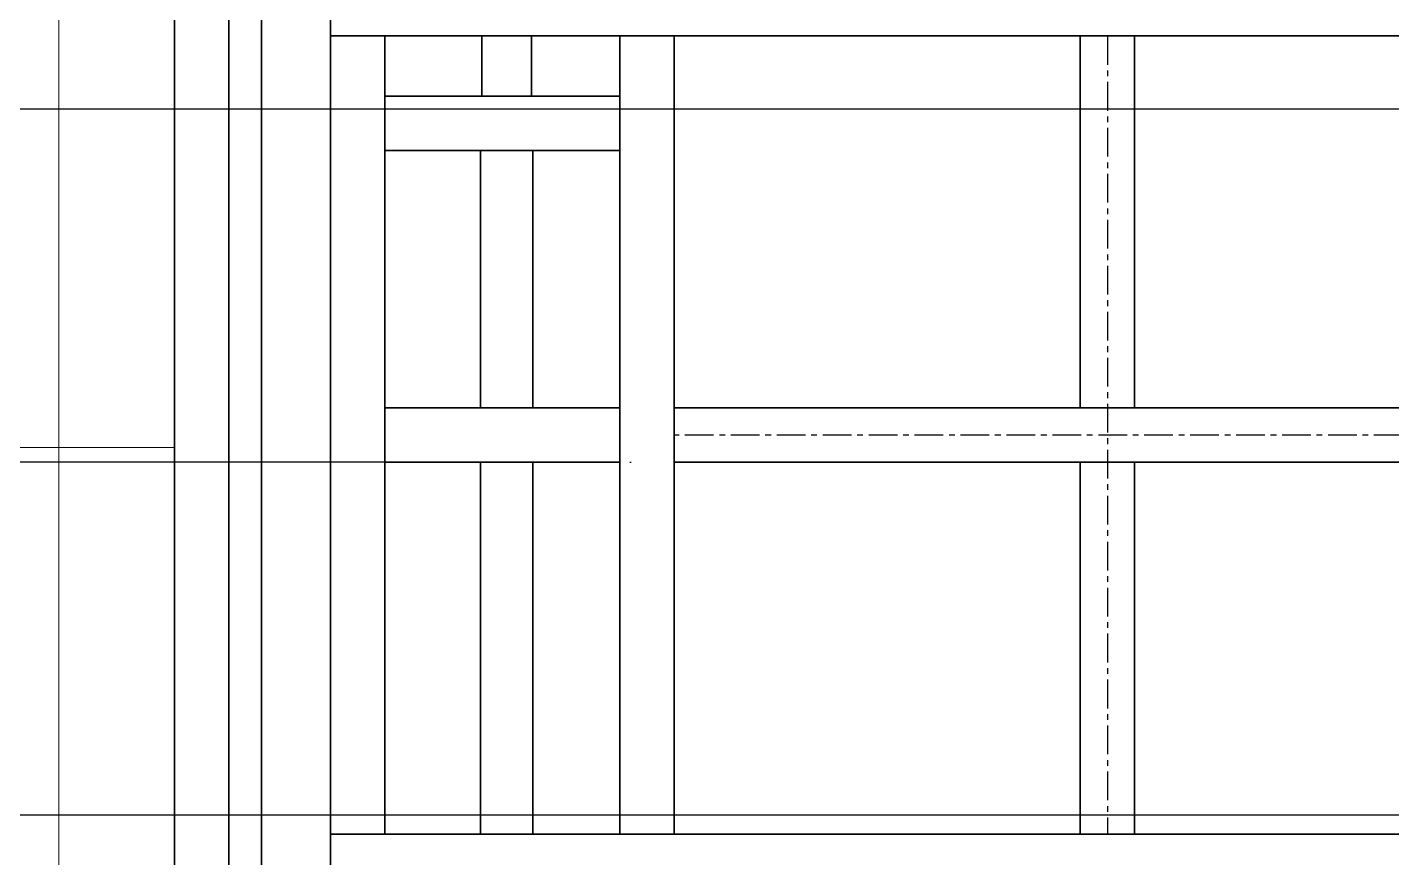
# Model space of a CAD drawing. Header units: millimetres. Extents: x 2509 to 128734, y 2492 to 91667.
# Drawn here: x 55154 to 56663, y 56079 to 56997 of the extents above; entities that cross this region are included whole.
import ezdxf
from ezdxf.enums import TextEntityAlignment as Align

# ---------------------------------------------------------------- set-up
doc = ezdxf.new("R2010")
doc.units = ezdxf.units.MM
doc.linetypes.add('ACAD_ISO04W100', pattern=[30, 24, -3, 0, -3])
doc.linetypes.add('CENTER', pattern=[50.8, 31.75, -6.35, 6.35, -6.35])
for name, color, linetype in [('7标注层', 4, 'Continuous'), ('SSH_搬运系统', 7, 'Continuous'), ('SSH_货架系统', 7, 'Continuous'), ('SSH_输送系统', 7, 'Continuous')]:
    doc.layers.add(name, color=color, linetype=linetype)
doc.styles.add('宋体', font='', dxfattribs={"width": 0.8, "height": 4})
doc.styles.get('宋体').set_extended_font_data('SimSun')

# ---------------------------------------------------------------- blocks, each defined once
blk = doc.blocks.new('SSH-提升机')
at = {"layer": 'SSH_搬运系统', "lineweight": 35}
for p, q in [((776495.8, 266034.7), (776495.8, 264316.7)), ((777377.8, 264316.7), (777377.8, 266034.7)), ((776906.8, 265205.7), (776906.8, 265654.7)), ((776906.8, 264696.7), (776906.8, 265654.7)), ((776966.8, 265654.7), (776966.8, 264696.7)), ((776966.8, 265654.7), (776966.8, 265205.7)), ((776495.8, 265205.7), (776906.8, 265205.7)), ((776495.8, 265205.7), (776906.8, 265205.7)), ((776906.8, 265205.7), (776906.8, 265195.2)), ((776966.8, 265195.2), (776966.8, 265205.7)), ((776966.8, 265205.7), (777377.8, 265205.7)), ((776906.8, 265195.2), (776906.8, 265156.2)), ((776966.8, 265195.2), (776966.8, 265156.2)), ((776906.8, 265156.2), (776906.8, 265145.7)), ((776966.8, 265145.7), (776966.8, 265156.2)), ((776906.8, 265145.7), (776495.8, 265145.7)), ((776906.8, 265145.7), (776495.8, 265145.7)), ((776906.8, 264696.7), (776906.8, 265145.7)), ((777377.8, 265145.7), (776966.8, 265145.7)), ((777377.8, 265145.7), (776966.8, 265145.7)), ((776966.8, 265145.7), (776966.8, 264696.7)), ((776495.8, 264696.7), (777377.8, 264696.7)), ((776495.8, 264696.7), (776906.8, 264696.7)), ((776917.3, 264696.7), (776906.8, 264696.7)), ((776956.3, 264696.7), (776917.3, 264696.7)), ((776966.8, 264696.7), (776956.3, 264696.7)), ((776966.8, 264696.7), (777377.8, 264696.7)), ((777377.8, 264636.7), (776495.8, 264636.7)), ((776562.3, 264636.7), (776495.8, 264636.7)), ((776562.3, 264376.7), (776562.3, 264636.7)), ((776562.3, 264636.7), (776572.8, 264636.7)), ((776562.3, 264376.7), (776562.3, 264636.7)), ((776611.8, 264636.7), (776572.8, 264636.7)), ((776611.8, 264636.7), (776622.3, 264636.7)), ((776906.8, 264636.7), (776622.3, 264636.7)), ((776622.3, 264636.7), (776622.3, 264376.7)), ((776906.8, 264376.7), (776906.8, 264636.7)), ((776906.8, 264636.7), (776917.3, 264636.7)), ((776906.8, 264376.7), (776906.8, 264636.7)), ((776956.3, 264636.7), (776917.3, 264636.7)), ((776956.3, 264636.7), (776966.8, 264636.7)), ((776966.8, 264636.7), (776966.8, 264376.7)), ((777377.8, 264636.7), (776966.8, 264636.7)), ((776966.8, 264636.7), (776966.8, 264376.7)), ((776562.3, 264538.9), (776495.8, 264538.9)), ((776906.8, 264540.4), (776622.3, 264540.4)), ((777377.8, 264540.4), (776966.8, 264540.4)), ((776495.8, 264483.9), (776562.3, 264483.9)), ((776622.3, 264482.4), (776906.8, 264482.4)), ((776966.8, 264482.4), (777377.8, 264482.4)), ((776495.8, 264376.7), (777377.7, 264376.7)), ((776495.8, 264376.7), (776562.3, 264376.7)), ((776572.8, 264376.7), (776562.3, 264376.7)), ((776611.8, 264376.7), (776572.8, 264376.7)), ((776622.3, 264376.7), (776611.8, 264376.7)), ((776622.3, 264376.7), (776906.8, 264376.7)), ((776917.3, 264376.7), (776906.8, 264376.7)), ((776956.3, 264376.7), (776917.3, 264376.7)), ((776966.8, 264376.7), (776956.3, 264376.7)), ((776966.8, 264376.7), (777377.7, 264376.7)), ((776435.8, 264316.7), (776495.8, 264316.7)), ((777377.7, 264316.7), (776495.8, 264316.7)), ((777377.7, 264316.7), (776495.8, 264316.7)), ((777377.8, 264316.7), (777437.8, 264316.7)), ((777863.7, 264240.2), (776269.8, 264240.2)), ((775873.8, 264204.2), (778198.8, 264204.2)), ((776269.8, 264204.2), (777863.7, 264204.2)), ((778198.8, 264144.2), (775873.8, 264144.2)), ((778198.8, 264144.2), (775873.8, 264144.2))]:
    blk.add_line(p, q, dxfattribs=at)
at = {"layer": 'SSH_搬运系统', "color": 1, "linetype": 'ByBlock', "lineweight": -2}
for p, q in [((776936.8, 265654.7), (776936.8, 264696.7)), ((776495.8, 265175.7), (777377.8, 265175.7))]:
    blk.add_line(p, q, dxfattribs=at)
blk = doc.blocks.new('*U218')
at = {"layer": 'SSH_货架系统', "color": 2}
for p, q in [((742835.4, 236391.3), (761084.1, 236391.3)), ((742835.4, 235611.3), (761084.1, 235611.3))]:
    blk.add_line(p, q, dxfattribs=at)
at = {"layer": 'SSH_货架系统', "color": 1, "linetype": 'ACAD_ISO04W100', "ltscale": 40}
blk.add_line((742835.4, 236001.3), (761084.1, 236001.3), dxfattribs=at)
blk = doc.blocks.new('*U220')
at = {"layer": 'SSH_输送系统', "lineweight": 15}
blk.add_line((22887.8, 6527.6), (22887.8, 7585.6), dxfattribs=at)
at = {"layer": 'SSH_输送系统', "color": 1, "lineweight": 0}
blk.add_line((22759.7, 7056.6), (25359.7, 7056.6), dxfattribs=at)
at = {"layer": 'SSH_输送系统', "style": '宋体'}
blk.add_attdef('NO.', text='', height=100, dxfattribs=at).set_placement((23613.2, 7009.6), align=Align.CENTER)
blk = doc.blocks.new('A$C78651db9')
at = {"layer": 'SSH_搬运系统', "color": 7, "linetype": 'ByBlock', "lineweight": -2, "rotation": 270}
blk.add_blockref('SSH-提升机', (-260687.5, 781742.8), dxfattribs=at)
at = {"layer": 'SSH_货架系统', "rotation": 180}
blk.add_blockref('*U218', (763477.6, 240777.4), dxfattribs=at)
at = {"layer": 'SSH_输送系统', "xscale": -1}
blk.add_blockref('*U220', (26216.4, -2264.2), dxfattribs=at)

msp = doc.modelspace()

# ---------------------------------------------------------------- block references
at = {"layer": '7标注层', "linetype": 'CENTER'}
msp.add_blockref('A$C78651db9', (51860.401, 51740.213), dxfattribs=at)

doc.saveas('drawing.dxf')
